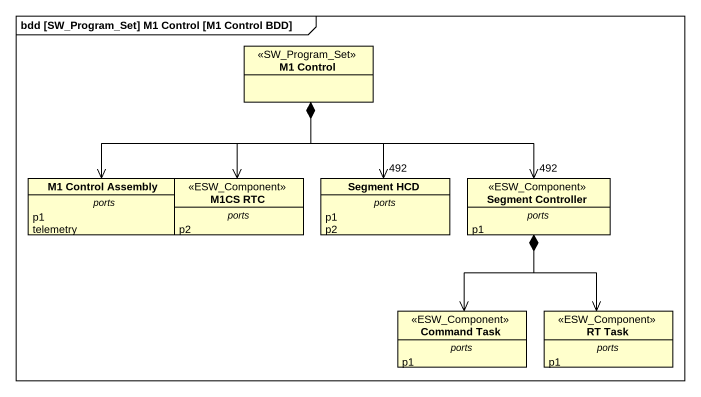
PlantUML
@startuml
mainframe bdd [SW_Program_Set] M1 Control [M1 Control BDD]
hide circle
hide empty members
class "M1 Control" as M1_Control <<SW_Program_Set>>
class "M1 Control Assembly" as M1_Control_Assembly {
  -- ports --
  p1
  telemetry
}
class "M1CS RTC" as M1CS_RTC <<ESW_Component>> {
  -- ports --
  p2
}
class "Segment HCD" as Segment_HCD {
  -- ports --
  p1
  p2
}
class "Segment Controller" as Segment_Controller <<ESW_Component>> {
  -- ports --
  p1
}
class "Command Task" as Command_Task <<ESW_Component>> {
  -- ports --
  p1
}
class "RT Task" as RT_Task <<ESW_Component>> {
  -- ports --
  p1
}
M1_Control *--> M1_Control_Assembly
M1_Control *--> M1CS_RTC
M1_Control *--> "492" Segment_HCD
M1_Control *-right-> "492" Segment_Controller
Segment_Controller *--> Command_Task
Segment_Controller *--> RT_Task
@enduml
